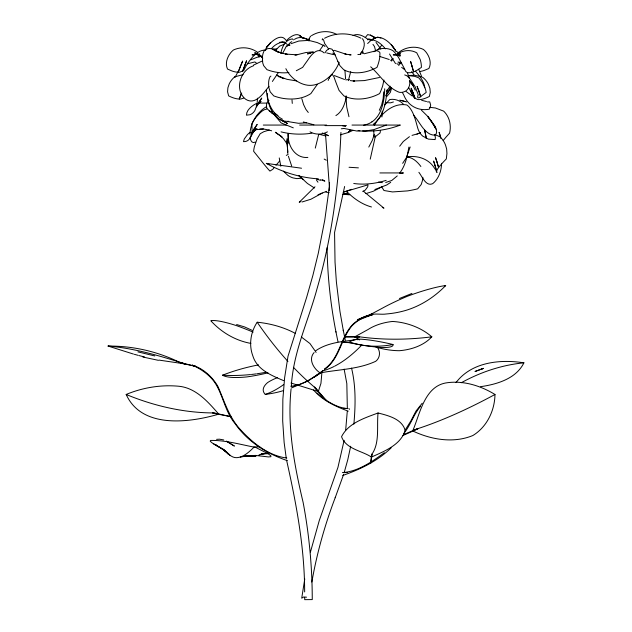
<?xml version="1.0" encoding="UTF-8"?>
<svg xmlns="http://www.w3.org/2000/svg" width="632" height="632" viewBox="0 0 632 632"><rect width="100%" height="100%" fill="white"/><g stroke="black" fill="none" stroke-linecap="round" stroke-linejoin="round"><path stroke-width="0.95" d="M378.055 412.98C376.625 426.418 379.974 442.724 371.877 454.305L371.458 457.07C361.907 450.695 345.925 449.131 341.541 436.696C348.406 423.021 364.696 418.005 378.055 412.98C388.245 415.595 402.063 418.89 405.207 430.503C400.554 445.11 384.232 451.288 371.458 457.07M347.347 408.525L346.826 383.6L344.124 369.104M441.563 163.309C441.484 170.845 438.671 178.864 432.667 183.683C425.921 186.843 422.144 176.407 418.882 172.315M360.698 54.471L360.753 52.883M382.234 111.121L381.949 116.944M288.469 133.47C286.904 144.918 295.136 158.703 307.863 157.415M329.154 190.635L329.556 182.751M291.052 389.115C287.149 427.39 294.354 465.413 303.139 502.487C309.182 534.482 312.24 567.03 312.255 599.586L304.719 599.657L304.703 597.722M347.276 411.321L345.68 430.029M494.982 394.463C494.722 410.603 486.932 426.932 472.918 435.495C453.484 443.569 431.182 439.698 412.68 430.937C419.996 414.015 424.514 385.504 447.345 382.716C464.007 380.488 480.841 385.852 494.982 394.463A227.591 71.282 -34.6 0 1 417.847 428.654L412.68 430.937M340.948 132.444C338.784 185.105 331.808 237.703 317.13 288.397C308.345 320.961 293.193 352.127 291.336 386.255M383.687 91.845L383.15 98.584L381.665 104.825L379.295 110.324M387.037 89.902C386.002 102.447 383.885 115.972 373.354 124.283M353.873 424.159C355.54 405.499 355.998 386.428 351.542 368.101M384.706 88.78C384.351 103.332 380.567 122.158 363.653 125.199M383.94 80.043L382.684 85.755A40.906 16.969 -51.7 0 1 379.619 93.591C372.09 97.628 363.416 99.619 354.884 98.892A40.527 28.163 -29.3 0 1 343.911 95.898L339.06 90.408L336.556 84.032A21.393 1.272 67.6 0 1 333.957 76.82L332.4 74.631L331.516 74.639L329.138 77.965M380.44 130.532L380.093 132.918L374.91 137.105M371.64 454.147L370.628 463.272L372.114 454.455M391.524 88.346L390.307 92.422L386.824 96.459M348.358 80.659L350.721 71.637M304.758 578.952L301.725 598.188L303.684 596.987L306.528 597.177M311.845 582.017C316.909 553.126 324.864 524.758 335.331 497.36M344.132 440.338L337.946 467.388L319.279 520.539L310.446 552.044M350.681 446.247L347.79 459.662L344.163 472.649M375.455 135.856L370.233 159.161M280.782 53.546C281.896 47.218 285.222 39.698 292.426 38.884L293.406 39.887M322.225 39.927L322.478 38.749L323.584 39.942L324.682 43.569L328.687 49.027M362.839 53.238L363.131 51.903M344.622 186.487L334.565 232.521L335.039 262.217L336.39 281.975L339.937 311.323L343.326 330.647M408.88 147.122C407.261 156.262 405.444 165.75 399.566 173.247M346.557 96.088C345.072 103.324 342.544 111.532 335.892 115.609M318.67 134.545L315.289 148.117M308.922 40.416L309.885 37.13L310.889 36.048M256.624 103.443A21.362 13.485 -6.3 0 0 253.345 105.252C250.027 107.543 246.496 110.829 246.448 115.174L249.751 114.763A39.729 18.344 65.7 0 0 254.87 110.545L257.019 104.762L257.508 98.181M349.291 409.418L349.504 408.817M262.13 61.288L262.525 59.85M287.37 460.649C266.815 453.697 247.594 441.689 235.065 423.614C225.3 411.969 223.38 396.462 215.638 383.814C210.282 375.25 201.126 369.041 192.436 365.225C202.825 368.164 212.36 376.775 217.898 386.405C224.471 401.407 229.124 417.705 240.752 429.958C252.911 443.135 268.608 455.751 286.817 458.042M192.531 365.004L192.365 365.462M343.626 474.371L335.197 497.708M374.239 134.577L372.295 140.375L368.788 147.066M328.182 80.454L328.656 79.047M365.264 37.58L367.658 34.586L370.818 35.305M339.194 62.307C335.165 73.067 325.685 82.168 314.428 84.925A22.776 21.67 -46.8 0 1 307.689 85.233C298.257 83.945 290.009 77.08 285.846 68.698M265.353 50.386L266.349 47.653L270.678 42.565L266.388 47.629C269.943 42.692 280.742 32.035 285.909 40.219M290.997 383.032L318.323 391.532L320.945 383.387L321.901 372.588M241.353 93.568L239.259 99.05L241.708 93.038M410.152 146.98L406.4 157.645L402.655 163.348M282.686 53.286L286.399 46.128L287.734 44.943L289.97 45.164L287.931 45.267M456.004 382.589C471.669 361.938 500.046 359.126 523.904 362.815C516.123 378.773 496.871 384.367 480.589 386.673M235.072 77.302L238.035 71.669M319.705 50.339L323.592 44.943L324.998 46.602M249.869 138.408L255.525 128.375L252.302 133.131M391.611 87.769L386.318 94.926M256.481 106.911L261.751 98.055L258.804 102.171M403.413 433.955C410.5 425.636 413.415 414.592 420.47 406.4M374.215 125.586C380.567 114.195 392.717 102.313 406.85 104.983A21.314 13.778 88.7 0 1 409.181 107.069C414.237 113.199 415.753 121.399 417.95 128.786A39.887 24.127 -52.4 0 0 422.745 136.141L428.338 139.111L435.1 139.585A40.037 17.878 -10.6 0 0 435.345 137.302L434.721 134.466M391.595 61.114L393.191 58.523M324.99 52.843L326.381 50.671L329.217 48.435L331.895 49.154L333.103 50.615M390.315 87.769L385.607 95.859M272.376 81.457L278.333 72.656M386.713 91.198L390.102 86.173M314.096 352.53C307.997 359.347 313.693 368.733 320.1 372.912C338.626 369.436 358.344 369.372 375.74 361.283C380.401 357.752 380.733 350.721 376.672 346.597M251.836 133.889L254.593 129.931L253.606 131.187M274.399 167.306L272.874 169.242L269.935 171.082L268.695 169.763A39.729 1.027 52.3 0 1 264.129 164.367L253.63 151.261A39.911 38.165 66.1 0 1 254.451 146.427L257.074 138.945L260.202 133.715L263.797 131.709L269.287 130.01M399.677 146.213L403.287 141.513L409.449 136.67M360.461 53.965C363.661 49.881 365.96 43.75 362.752 39.026L362.207 38.749M377.92 49.715L381.625 45.441M405.009 430.321L410.768 421.102L416.006 411.069L422.2 403.232M286.904 46.555L290.104 42.739L291.771 41.665M268.971 86.355C263.686 92.872 255.423 105.749 245.603 99.208C234.109 90.021 240.176 70.089 253.424 65.823M271.657 48.427C274.699 44.682 279.407 42.249 284.226 41.878L286.999 44.287M398.729 65.602L399.661 63.729L399.582 62.355M350.089 130.247L348.319 132.491L340.411 134.829M390.718 60.672L392.535 58.413M384.777 104.896L389.81 99.532C394.637 98.671 399.748 100.37 403.153 103.877M275.955 165.252L279.51 161.176M275.584 50.307L279.613 46.144L283.879 44.398M350.183 130.247L348.319 132.491L352.806 130.413M367.627 43.529L371.592 39.816C377.351 40.416 381.902 44.485 385.37 48.838M397.283 175.894L391.69 180.539L385.71 182.466M324.358 369.08C340.269 358.02 340.182 336.659 353.351 323.876C357.317 320.464 362.539 316.766 367.405 315.826M324.69 369.365C339.668 358.707 340.782 339.226 351.811 326.009C356.077 321.467 361.796 317.975 367.461 315.961M314.981 186.772L299.228 202.264L300.935 201.584M253.693 447.48C249.063 452.054 243.778 457.015 236.992 457.679C230.364 458.082 226.912 451.343 221.737 448.444L230.427 455.64M286.549 40.535C290.017 36.735 297.814 31.11 301.685 37.58L299.331 35.368L302.886 38.323M367.753 315.976L381.933 308.416A62.702 10.784 -20.8 0 1 407.379 296.282A50.118 8.619 -20.8 0 1 445.686 285.538C434.761 296.819 421.212 305.69 406.139 310.296C399.74 312.2 393.159 313.409 386.515 313.962C380.235 314.973 373.504 312.556 367.753 315.976A59.764 10.278 -20.8 0 0 372.335 315.028M367.745 39.887L368.804 38.884L372.453 39.911M391.153 447.835C377.644 461.076 360.39 469.315 342.734 475.462M396.454 54.486C403.263 47.353 414.481 45.093 423.393 49.446A21.362 19.56 -11.6 0 1 426.102 52.219C429.594 56.738 431.719 63.105 428.883 68.517L424.119 70.476A39.729 16.44 -46.6 0 1 419.759 71.511M315.81 350.697C327.155 342.82 341.793 341.541 355.184 339.858M256.932 104.825L261.055 101.483L256.268 105.291M390.718 182.316L386.847 184.923L374.871 189.521M270.923 76.093L269.983 76.828A22.207 12.711 62.6 0 0 268.924 87.777L270.188 91.853L273.751 95.898A38.086 28.922 11.1 0 0 283.689 98.489C292.916 99.84 302.949 98.853 310.873 93.591A39.089 3.357 -56.3 0 1 317.248 84.538M253.306 131.567L257.011 128.762L251.481 132.752L256.189 129.418L255.383 129.757L263.433 128.928M384.367 452.67C372.114 461.652 358.36 471.353 342.876 472.586L347.671 472.515L342.963 472.586M322.952 370.573L313.764 377.446L319.555 373.678M320.1 372.912L323.063 370.787A227.591 94.002 -77.6 0 0 333.957 366.528M320.898 372.635L308.1 380.97L291.194 388.04M319.247 373.362C310.723 379.2 301.369 385.528 290.807 386.278M373.82 51.753C379.295 47.795 386.974 47.266 392.875 50.615A21.393 11.984 62.6 0 1 398.721 57.828L404.946 69.686A40.527 11.913 -49 0 0 407.814 72.68C412.886 73.375 417.42 70.049 421.41 67.387A40.906 31.971 -25.3 0 0 420.193 59.542L416.741 52.811C410.839 49.454 403.153 49.983 397.678 53.949M307.784 39.658L308.93 38.907M362.823 191.615L365.272 190.09L367.713 186.764L368.037 184.828L343.271 192.199L351.558 189.324M294.433 39.374C298.731 36.372 304.521 37.225 308.392 40.527M311.608 35.597C318.931 31.071 328.577 30.178 336.311 34.199M371.932 121.794L372.603 121.407M266.491 106.65C257.177 112.141 250.185 123.248 249.988 134.213M253.448 65.151L261.372 61.399M381.009 187.293L373.196 191.291L365.865 193.621M322.273 193.044L310.849 199.262L302.033 201.987M286.304 155.417L288.105 154.413M359.616 339.898A56.88 38.852 14.5 0 1 354.797 336.832L368.101 329.485A59.677 40.756 14.5 0 1 392.472 321.467A47.7 32.58 14.5 0 1 431.814 336.832A57.678 39.397 14.5 0 1 399.321 350.713A56.88 38.852 14.5 0 1 375.85 346.992M416.923 134.174L420.557 132.483M374.65 51.382L376.064 50.623L378.75 51.35L379.951 52.811L379.785 57.149A39.089 18.731 -51 0 1 376.988 67.387C369.088 71.693 359.782 73.928 350.831 72.277A38.086 24.964 -32.3 0 1 343.682 69.686L339.898 65.649L337.923 61.573M363.155 345.301A44.935 7.157 11.9 0 1 348.532 342.481L351.748 340.774A47.139 7.513 11.9 0 1 360.951 339.179A37.683 6.004 11.9 0 1 393.017 344.519A45.567 7.26 11.9 0 1 382.684 347.545A44.935 7.157 11.9 0 1 363.906 345.42M371.648 39.871L375.613 37.841L372.05 39.761C380.503 32.54 391.508 43.505 395.695 50.805L391.263 44.596L395.087 49.865M324.564 38.252C335.711 32.319 349.575 32.58 360.833 38.117M258.986 56.904L260.021 56.414M399.392 298.517L411.938 293.461M291.004 43.695L298.81 41.033L308.171 40.416M412.032 135.382L420.47 133.004M386.342 125.065L373.82 129.655L365.328 131.022L356.796 131.022L344.092 128.462L341.327 128.786M327.423 131.867C322.083 134.853 315.36 134.853 310.02 131.867M403.587 434.705L417.776 428.417M402.876 435.535L417.934 428.859M243.707 98.079L240.934 98.963A36.767 14.504 46 0 1 230.996 96.98L228.65 95.898L227.583 91.853L227.891 87.777L229.171 84.032A22.531 20.682 12.6 0 1 234.78 76.82M353.019 35.526C358.226 32.825 364.056 36.316 368.14 39.524M393.412 101.965L390.71 102.811L386.737 102.716A15.05 10.278 53.2 0 1 385.386 102.368M258.685 455.245L263.078 453.428M263.299 453.334L260.092 454.661L267.32 453.112M250.786 59.811L256.971 57.322L261.277 56.295M317.999 194.751L326.539 191.33M396.454 55.387L400.522 53.783L399.377 54.083M480.683 369.451L483.519 368.345L474.995 371.49L482.469 368.748M372.509 313.654L357.412 319.626L357.688 320.353L372.793 314.467M296.305 70.737L302.641 67.387A37.991 5.735 -56.2 0 1 307.31 60.791C310.857 55.466 317.201 46.373 324.026 52.859M234.78 76.828L243.091 74.631M295.01 55.276L305.849 52.535L312.856 51.879M313.63 52.069L307.476 53.925L310.446 53.159M247.31 63.832L254.893 61.952L256.718 63.35M374.136 51.263L364.135 53.783M342.742 194.593L347.395 193.108M379.516 77.475L364.38 80.588L353.225 81.014L354.497 81.094L350.144 80.596M347.545 192.981L343.01 194.372L347.719 193.179M259.515 447.661L259.736 446.753L253.772 447.022M218.767 414.15C189.166 422.824 141.694 428.962 126.187 394.455C142.808 387.55 161.128 384.54 179.069 386.271C196.165 388.048 208.205 402.063 218.767 414.15L212.945 412.917M386.16 180.373C375.724 183.596 364.609 185.01 353.746 183.493M255.225 142.089C252.042 143.962 250.209 140.13 250.217 137.468M302.064 178.153L296.874 178.635L293.05 177.916A22.555 18.233 76.3 0 1 287.655 175.175L283.405 171.161M306.575 122.861L298.525 123.295L287.702 121.549M400.672 173.452L403.437 172.931L379.879 172.931M240.318 457.134L247.254 455.838L245.279 456.154L256 455.925L244.339 456.154L256 455.925M408.019 75.587L414.426 75.2L420.754 76.662M265.796 50.007C257.564 49.975 252.476 56.785 248.115 62.766A40.037 26.094 -42.1 0 0 245.603 66.779L243.739 70.468L239.844 72.151A39.887 15.516 47.3 0 1 232.134 71.037L227.536 69.078C224.921 63.579 227.125 57.275 230.672 52.788A21.314 19.568 6.4 0 1 233.437 50.007C241.124 46.397 250.541 47.266 257.437 52.235M259.539 55.774L258.283 55.979L259.973 55.798M266.775 109.044C262.272 109.597 259.302 113.792 256.347 116.88A37.999 36.056 -55.3 0 0 251.868 123.746L252.113 131.172L250.691 136.947A36.877 15.626 64 0 1 245.026 141.568L243.494 141.647L244.276 139L247.436 134.624A22.523 14.188 -8.6 0 1 250.169 132.317M349.441 79.474L345.815 79.877M258.78 103.119L266.759 103.079M279.605 42.312L281.825 41.989M264.429 453.507L261.537 453.91L268.079 453.697L270.82 455.767L270.907 456.707L268.442 456.936L254.893 455.364M406.518 156.997C416.717 155.132 428.267 158.458 434.018 167.48A37.991 17.104 28 0 1 435.401 169.463M311.9 133.155C301.662 134.814 291.123 134.363 281.058 131.875M252.966 54.794L252.057 54.905L259.807 54.131L254.467 54.447M523.904 362.815L518.082 363.511A167.338 140.817 -53.7 0 0 461.289 382.739M288.863 72.514L286.533 72.759A36.767 26.899 20.6 0 1 270.204 70.776L267.004 69.686L263.655 65.649L262.722 62.876L262.391 57.828A22.531 14.323 59.9 0 1 264.279 50.607C268.774 46.081 274.849 49.809 279.186 52.464L274.177 50.276M216.563 439.351L219.533 439.193L223.736 439.943M288.761 121.312C274.359 122.474 267.352 105.678 267.423 93.528M357.862 54.557L359.971 54.376M357.12 339.676L358.786 339.566M395.79 54.739L393.199 54.858L400.317 55.411L399.132 55.205M296.937 54.802L285.293 54.06L287.489 54.392L281.461 53.096M427.453 101.918L429.752 101.902L430.653 105.046A40.867 13.635 -25 0 1 429.278 109.186C422.437 110.6 414.955 108.799 409.805 104.004A40.416 29.807 -52.6 0 1 403.856 95.219L402.513 92.714M259.815 129.047L263.576 129.023L269.493 130.145M408.754 75.658L414.884 76.385L418.795 77.847L422.216 82.184L425.178 88.401A39.911 33.006 -1.1 0 1 426.189 92.422L418.961 97.794A39.729 4.835 -50.9 0 1 417.673 96.68L418.218 94.721L415.05 86.608L409.639 78.431A21.362 15.895 53.9 0 0 406.653 75.65L404.701 74.924M429.61 107.329L435.416 107.977L443.617 111.114A21.314 20.753 -71.2 0 1 446.263 114.179C450.15 119.622 451.122 126.692 449.597 133.139L446.034 137.105A39.887 4.756 -42.3 0 0 443.174 140.588M263.299 125.065L286.249 125.065M299.639 125.065L326.618 125.065M351.992 125.065L400.309 125.065C388.325 129.623 375.408 131.725 362.602 130.942M325.077 125.61L346.415 125.61M344.709 336.682L359.655 336.682M354.797 336.832L359.632 336.832A210.495 143.772 -14.5 0 0 431.814 336.832M344.693 336.99L359.616 336.99M273.34 48.988L276.808 48.996M108.064 346.06L114.392 346.139A167.338 162.132 -55 0 1 174.969 360.161L180.634 362.871L185.5 364C160.267 355.974 134.561 348.248 108.064 346.06L133.463 354.062M347.987 408.548L343.366 408.406L347.853 408.58C336.113 407.838 325.551 400.451 317.051 392.946M358.415 167.867L349.046 167.267M349.354 54.802L351.1 54.881L344.922 54.06L346.202 54.289L334.336 50.323M342.718 342.086L351.353 342.481M348.532 342.481L351.329 342.607A166.287 114.534 -69.3 0 0 393.017 344.519M342.686 342.339L351.305 342.734M382.415 182.648L378.465 182.095M343.255 194.308L349.346 194.79M318.394 178.864C300.153 177.703 282.291 172.212 266.325 163.38L301.535 168.223M373.401 37.091L376.198 37.628M358.075 130.524L359.885 130.69M296.692 80.951L286.912 79.308L279.21 76.488L283.815 78.668L276.476 75.018M397.955 62.054L401.225 62.489M309.704 40.622L317.232 42.565L322.873 45.164M185.5 364L158.995 360.098M255.605 447.393C240.729 444.667 225.648 440.07 210.503 440.441L210.227 441.247C215.536 446.389 223.53 448.175 228.523 453.902M325.915 192.128L329.161 192.657M158.316 360.319L142.832 357.009M301.385 37.13L308.858 39.626M154.769 355.95L137.918 351.866M326.689 52.914L333.412 54.613M399.764 100.133L405.167 101.547M313.907 124.781L303.32 121.984M407.411 157.028C413.162 157.708 417.554 162.061 420.88 166.477M212.984 412.672L230.996 416.701L212.913 413.154M379.714 56.446L389.225 59.503M426.513 101.523L421.655 100.322M342.465 125.768L345.609 126.455M250.865 343.405C235.436 340.632 221.287 332.306 210.804 320.724A60.609 10.381 24.5 0 1 236.692 325.701A59.764 10.238 24.5 0 1 253.108 332.132M180.697 362.665L195.691 366.355L180.57 363.076M319.508 134.371L325.725 135.935M236.597 324.524L244.616 326.942L252.184 330.37M144.491 356.977L138.961 355.555M134.371 354.315L138.045 355.31M377.296 37.059L380.93 38.054M400.972 100.37L406.621 101.957M270.22 130.374L271.657 130.816M434.539 134.442L440.085 136.836A22.531 22.12 -65.6 0 1 445.457 144.886L446.65 148.986L446.935 153.56L446.311 158.924L444.414 160.891A36.767 4.29 -41.1 0 0 437.668 168.847L436.27 171.564L437.052 172.41A37.991 17.104 28 0 0 436.009 170.45M266.325 163.38L269.066 164.241M316.703 179.14L320.369 180.286M344.527 79.474L334.36 75.579M320.527 179.733L324.848 181.123L322.415 179.599M371.466 206.972C362.112 204.389 353.944 198.685 347.134 191.899M398.824 63.058L401.194 63.832M293.303 127.854L281.129 122.916L272.977 113.27M275.963 51.058L282.37 53.396M277.748 51.832L279.605 52.464M421.441 76.906L422.816 77.388A22.523 20.73 -7.5 0 1 428.543 84.601L429.894 88.346L430.274 92.422L429.357 96.459L427.098 97.549A36.877 13.572 -46.7 0 1 417.689 99.532L414.213 97.849L410.626 90.755L413.502 96.83M395.427 50.908L398.579 52.661M256.102 53.87L259.799 55.253M259.87 55.276L256.315 53.933L259.057 55.008M259.207 55.039L257.453 54.352L259.254 55.079M283.65 380.646C271.515 375.495 256.932 369.657 252.816 355.816C248.653 344.74 250.683 331.974 257.192 322.217C270.377 323.521 283.413 327.068 295.144 333.285M348.24 411.156C335.497 406.376 322.541 400.585 313.559 389.96M368.259 39.271L370.455 40.235M322.273 132.996L328.356 135.722L324.935 133.763M382.281 207.399L383.964 208.173L363.155 191.006M217.353 445.663L213.679 443.885M302.088 178.777L303.7 179.551M274.778 114.898L271.728 113.207L269.445 110.853M256.418 447.804L268.079 453.697M370.455 35.123L375.692 38.362M370.636 35.21L374.255 37.067M399.061 55.853L400.017 56.335M256.726 54.194L262.217 57.054L255.067 53.199L262.541 57.315L254.743 52.788L262.083 57.172M281.99 120.594L287.536 123.493L279.944 119.472M307.523 40.108L309.127 40.969M324.161 159.066L326.31 160.228M396.801 63.635L398.168 64.432M314.412 187.988L307.444 183.47L299.165 175.815M412.127 95.906L406.115 91.506M226.359 441.104L234.385 446.081L227.623 441.887M301.472 337.085L309.949 343.539L316.118 352.395M275.915 132.649L281.99 136.939L275.362 132.254L277.527 133.771M282.567 119.306C271.642 113.562 266.965 101.491 266.38 89.744M274.651 113.096L277.985 115.601M272.85 49.185L273.822 49.928M335.395 55.189L332.788 53.072M401.66 67.347L404.599 69.615M282.567 41.878L284.005 42.984M421.386 110.11L427.817 116.47L434.848 126.708M300.168 176.715L301.164 177.608M328.743 77.586L329.572 78.329M277.361 75.398L279.02 76.875M280.205 135.635L283.523 138.779L287.465 144.38M407.206 156.254L408.58 157.573M376.04 42.431L380.74 48.948M370.684 66.81C380.108 75.153 387.163 87.682 399.242 92.272A22.555 14.117 77.6 0 0 403.595 91.972C408.296 90.7 410.318 85.502 409.765 81.007M314.641 387.005L326.404 400.696L314.309 387.345M318.323 391.532L314.475 387.171A227.591 113.144 65.2 0 1 293.414 367.303M415.524 71.195C419.561 75.982 424.254 81.244 424.791 87.753M262.391 57.717L261.182 56.311L262.32 57.702M298.873 175.562L300.658 177.679M411.558 71.669L413.889 74.521M409.647 81.157L412.72 84.941L415.232 90.179M262.73 58.144L260.969 55.964L262.659 58.089M413.557 115.15C419.3 121.218 422.294 130.113 430.044 134.11C439.801 138.424 436.981 126.866 432.375 122.892L435.985 129.141M412.72 84.941L409.489 80.888L413.383 85.826M226.564 452.038L228.326 454.305M308.282 112.464L305.872 109.336L303.526 104.47L301.812 98.671M361.907 51.713L363.203 53.451M389.541 54.028L395.521 63.595M372.959 44.382L374.476 46.523L375.574 50.615M316.482 180.12L317.959 182.198M434.437 126.503L435.582 128.32M410.144 90.194L413.02 95.598L412.783 94.16M348.959 116.715L346.747 107.148L345.902 96.032M291.652 165.947L288.382 156.215M418.684 69.259L421.528 76.275M407.395 72.609L409.354 78.321M280.829 166.256L279.249 157.945M440.654 136.812L439.098 132.333L440.97 138.55M343.223 330.165L345.317 340.237M327.076 247.76C327.566 279.368 331.255 310.928 338.017 341.817M335.9 331.634L336.003 332.116M286.249 458.161L284.139 442.558L282.694 420.952L282.852 399.305L284.629 377.723L288.018 356.211L306.686 297.198L312.872 275.426L318.252 253.44L324.761 220.133L329.383 186.693L325.606 135.303M286.565 460.104C296.266 503.42 304.608 547.344 304.648 591.923M374.065 136.796L373.725 130.508M287.86 153.576L287.094 141.062M288.524 143.227L287.844 134.016M292.276 103.411L292.008 99.967M344.93 70.27L345.562 78.882M287.078 139.814L287.663 152.201L287.054 138.566M381.507 186.464A39.089 1.675 58 0 1 383.948 190.501L392.496 191.938L407.648 190.888A38.086 12.751 -13.5 0 0 417.681 188.834L421.22 184.481L422.579 180.144A22.207 18.81 -82.3 0 0 422.848 177.3M349.773 194.601A40.527 16.543 16.2 0 1 346.597 194.387M268.987 100.535A22.254 11.763 44 0 0 266.451 105.26L266.751 108.143L269.224 110.892A37.92 33.741 61.1 0 0 272.289 111.975M287.947 361.433A227.591 113.144 65.2 0 1 257.192 322.225M283.634 384.58A166.287 88.022 -84 0 1 265.282 394.4A45.567 15.745 -7.3 0 1 267.652 382.558A44.935 15.524 -7.3 0 1 277.409 377.652M293.13 386.673A37.683 13.019 -7.3 0 0 294.915 385.678A47.139 16.29 -7.3 0 0 296.005 384.596M283.602 390.544A37.683 13.019 -7.3 0 1 265.282 394.4M265.961 372.24A210.495 179.488 53.1 0 1 256.932 373.773M256.023 373.899A210.495 179.488 53.1 0 1 251.449 374.46M250.533 374.555A210.495 179.488 53.1 0 1 222.551 375.203A47.7 10.689 -14.8 0 1 258.535 364.901M222.551 375.203A57.678 12.924 -14.8 0 0 246.986 376.901A56.88 12.743 -14.8 0 0 267.984 372.856M408.43 87.564A37.999 25.517 42 0 1 410.302 90.139M333.096 50.599A22.207 1.019 67.8 0 1 337.923 61.573M361.686 345.167A227.591 94.002 -77.6 0 1 334.691 366.149M445.686 285.538A60.609 10.42 -20.8 0 1 444.328 286.415M212.952 412.933A227.591 171.217 41.8 0 1 126.179 394.471M244.884 65.104L242.648 71.266L246.591 60.743L244.884 65.104M240.571 65.846L238.153 72.238L242.648 61.067L240.571 65.846M254.23 128.549L251.82 133.312L257.192 124.401L254.23 128.549M222.827 449.17L214.683 444.351L223.91 449.897L229.479 454.771L222.827 449.17M430.163 119.543L427.817 116.47L433.11 123.675L430.163 119.543M412.941 92.477L411.116 88.124L415.161 98.647L412.941 92.477M418.984 91.047L417.088 86.386L420.738 96.909L418.984 91.047M437.162 162.211L435.551 157.684L438.6 167.567L437.162 162.211M435.243 165.774L433.623 161.018L436.499 170.861L435.243 165.774M411.993 66.012L410.571 61.351L413.612 71.874L411.993 66.012M425.391 133.305L424.554 129.923L426.316 138.392L425.391 133.305"/></g></svg>
